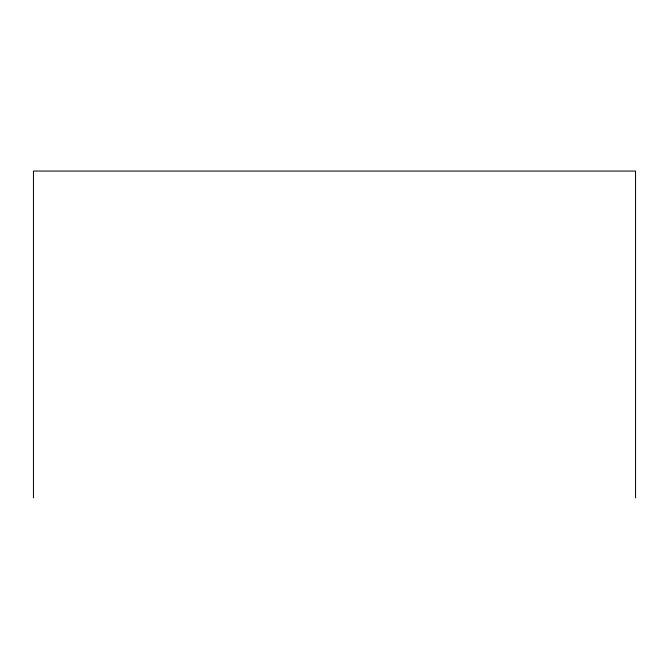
<?xml version="1.0" encoding="UTF-8"?>
<svg xmlns="http://www.w3.org/2000/svg" width="669" height="669" viewBox="0 0 669 669"><rect width="100%" height="100%" fill="white"/><g stroke="black" fill="none" stroke-linecap="round" stroke-linejoin="round"><path stroke-width="1" d="M635.55 497.937L635.55 171.063L33.45 171.063L33.45 497.937"/></g></svg>
